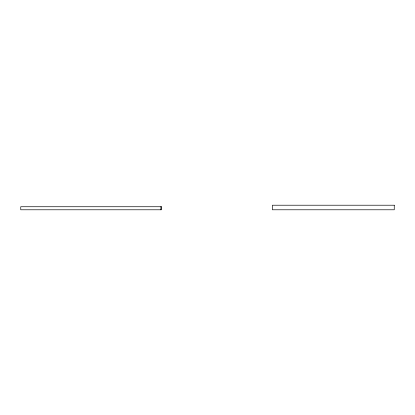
<?xml version="1.0" encoding="UTF-8"?>
<svg xmlns="http://www.w3.org/2000/svg" width="415" height="415" viewBox="0 0 415 415"><rect width="100%" height="100%" fill="white"/><g stroke="black" fill="none" stroke-linecap="round" stroke-linejoin="round"><path stroke-width="0.62" d="M160.89 206.737L160.89 209.782M394.25 205.218L272.385 205.218L272.385 209.782L394.25 209.782L394.25 205.218M161.352 206.737L20.75 206.737L20.75 209.782L161.352 209.782L161.352 206.737"/></g></svg>
